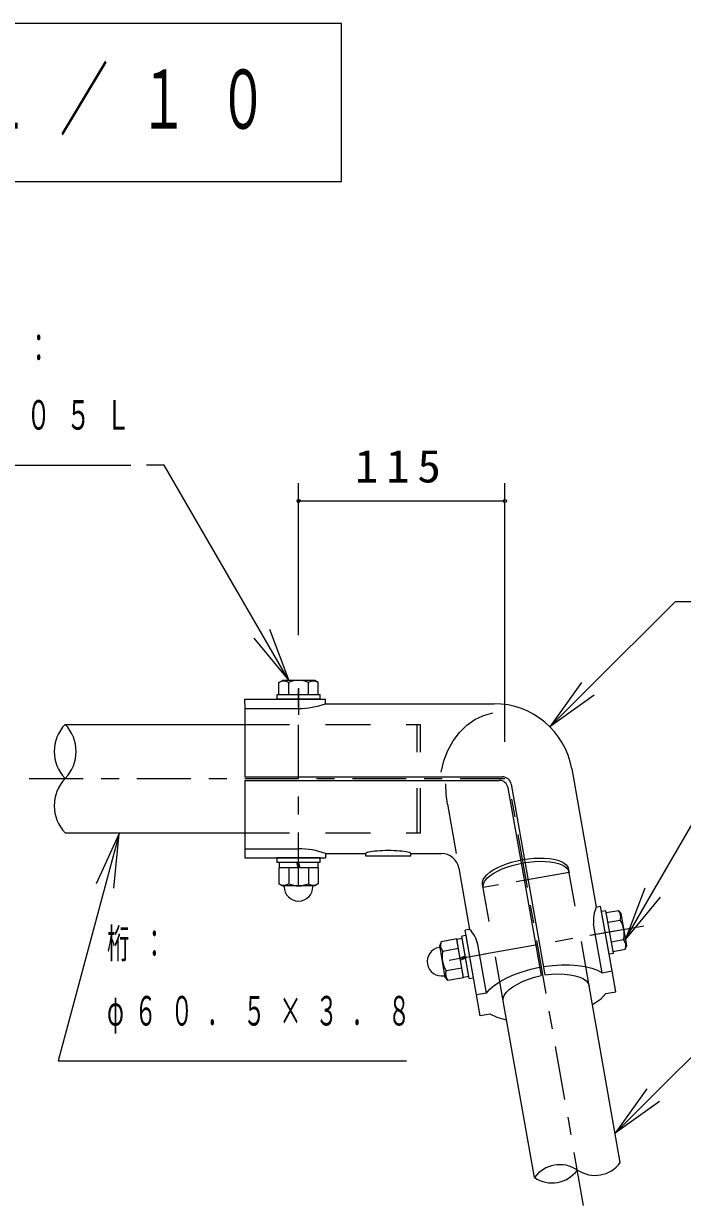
# Model space of a CAD drawing. Units: millimetres on the paper, scale 1:50. Extents: x 197 to 617, y 140 to 437.
# Drawn here: x 450.4 to 487.1, y 305.2 to 371.1 of the extents above; entities that cross this region are included whole.
import ezdxf

# ---------------------------------------------------------------- set-up
doc = ezdxf.new("R2010")
doc.units = ezdxf.units.MM
doc.linetypes.add('USER1', pattern=[4.5, 2.5, -2])
doc.linetypes.add('USER2', pattern=[6, 3, -1, 1, -1])
doc.layers.add('線', color=2, linetype='Continuous', lineweight=25)
doc.layers.add('補助', color=2, linetype='Continuous', lineweight=13)
doc.styles.add('ＭＳ ゴシック', font='')
doc.styles.get('ＭＳ ゴシック').set_extended_font_data('MS Gothic')

# ---------------------------------------------------------------- blocks, each defined once
blk = doc.blocks.new('dimension_origin')
at = {"color": 0, "linetype": 'Continuous', "lineweight": -2}
blk.add_circle((0, 0), 1.25, dxfattribs=at)

msp = doc.modelspace()

# ---------------------------------------------------------------- linework, layer by layer
at = {"layer": '線', "color": 7, "lineweight": 13}
for p, q in [((468.068, 371.119), (402.268, 371.119)), ((468.068, 362.319), (468.068, 371.119)), ((402.268, 362.319), (468.068, 362.319))]:
    msp.add_line(p, q, dxfattribs=at)
at = {"layer": '線', "color": 1, "linetype": 'USER2', "lineweight": 13}
for p, q in [((465.675, 323.034), (465.675, 335.034)), ((465.675, 334.084), (465.675, 332.584)), ((450.675, 329.034), (477.175, 329.034)), ((481.554, 305.245), (477.392, 328.847)), ((465.675, 323.984), (465.675, 325.484)), ((480.748, 323.809), (475.962, 322.966)), ((484.902, 320.812), (473.084, 318.728)), ((483.379, 320.549), (481.902, 320.289)), ((474.604, 319.002), (476.082, 319.263))]:
    msp.add_line(p, q, dxfattribs=at)
at = {"layer": '線'}
for p, q in [((464.578, 334.395), (464.775, 334.509)), ((464.578, 333.709), (464.578, 334.395)), ((466.575, 334.509), (464.775, 334.509)), ((465.127, 333.709), (465.127, 334.395)), ((466.224, 333.709), (466.224, 334.395)), ((466.772, 334.395), (466.575, 334.509)), ((466.772, 333.709), (466.772, 334.395)), ((466.875, 333.709), (464.475, 333.709)), ((464.475, 333.709), (464.475, 333.459)), ((466.875, 333.459), (464.475, 333.459)), ((466.772, 333.709), (464.578, 333.709)), ((466.875, 333.459), (466.875, 333.709)), ((462.677, 332.946), (465.675, 332.946)), ((462.675, 329.134), (477.029, 329.134)), ((462.675, 328.934), (476.851, 328.934)), ((477.521, 328.721), (479.395, 318.093)), ((477.343, 328.521), (479.188, 318.056)), ((473.975, 327.608), (474.46, 324.859)), ((462.677, 325.123), (465.675, 325.123)), ((466.875, 324.609), (464.475, 324.609)), ((464.475, 324.609), (464.475, 324.359)), ((466.875, 324.359), (464.475, 324.359)), ((466.75, 324.359), (464.6, 324.359)), ((464.6, 324.359), (464.6, 324.059)), ((465.659, 324.059), (465.578, 324.359)), ((465.773, 324.059), (465.692, 324.359)), ((466.75, 324.359), (466.75, 324.059)), ((466.875, 324.359), (466.875, 324.609)), ((466.772, 324.059), (464.578, 324.059)), ((464.578, 324.059), (464.578, 323.173)), ((466.75, 324.059), (464.6, 324.059)), ((465.127, 324.059), (465.127, 323.173)), ((466.224, 324.059), (466.224, 323.173)), ((466.772, 324.059), (466.772, 323.173)), ((464.578, 323.173), (464.775, 323.059)), ((466.575, 323.059), (464.775, 323.059)), ((464.875, 323.009), (464.875, 323.059)), ((466.475, 323.009), (466.475, 323.059)), ((466.772, 323.173), (466.575, 323.059)), ((482.801, 321.666), (482.555, 321.622)), ((482.972, 319.259), (482.555, 321.622)), ((483.218, 319.302), (482.801, 321.666)), ((482.819, 321.564), (483.495, 321.684)), ((483.2, 319.404), (482.819, 321.564)), ((483.495, 321.684), (483.641, 321.509)), ((483.954, 319.737), (483.641, 321.509)), ((482.593, 318.216), (482.115, 320.929)), ((482.914, 321.024), (483.59, 321.143)), ((475.011, 320.292), (474.765, 320.249)), ((475.182, 317.885), (474.765, 320.249)), ((475.428, 317.929), (475.011, 320.292)), ((473.505, 319.621), (473.554, 319.629)), ((473.615, 319.941), (473.537, 319.728)), ((473.85, 317.955), (473.537, 319.728)), ((474.488, 320.095), (473.615, 319.941)), ((474.583, 319.555), (473.71, 319.401)), ((474.869, 317.935), (474.488, 320.095)), ((474.787, 320.126), (474.492, 320.074)), ((474.865, 317.956), (474.492, 320.074)), ((475.16, 318.008), (474.787, 320.126)), ((476.141, 317.078), (475.662, 319.791)), ((483.105, 319.944), (483.781, 320.063)), ((483.2, 319.404), (483.876, 319.523)), ((483.876, 319.523), (483.954, 319.737)), ((474.675, 319.032), (474.957, 319.163)), ((474.695, 318.919), (474.977, 319.051)), ((482.972, 319.259), (483.218, 319.302)), ((474.773, 318.475), (473.901, 318.321)), ((473.783, 318.045), (473.832, 318.054)), ((473.996, 317.781), (473.85, 317.955)), ((474.869, 317.935), (473.996, 317.781)), ((475.16, 318.008), (474.865, 317.956)), ((475.182, 317.885), (475.428, 317.929))]:
    msp.add_line(p, q, dxfattribs=at)
at = {"layer": '線', "color": 7}
for p, q in [((462.675, 333.459), (467.175, 333.459)), ((462.675, 333.209), (462.675, 333.459)), ((467.175, 333.209), (467.175, 333.459)), ((462.675, 333.209), (462.675, 329.134)), ((467.173, 333.209), (476.566, 333.209)), ((452.675, 332.059), (462.675, 332.059)), ((480.899, 329.573), (482.257, 321.875)), ((462.675, 328.934), (462.675, 324.859)), ((452.675, 326.009), (462.675, 326.009)), ((462.675, 324.859), (462.675, 324.609)), ((467.173, 324.859), (469.425, 324.859)), ((467.175, 324.859), (467.175, 324.609)), ((469.425, 324.709), (469.425, 324.859)), ((471.925, 324.709), (471.925, 324.859)), ((471.925, 324.859), (473.621, 324.859)), ((462.675, 324.609), (467.175, 324.609)), ((471.925, 324.709), (469.425, 324.709)), ((474.606, 324.033), (475.206, 320.631)), ((482.257, 321.875), (482.503, 321.918)), ((483.139, 318.312), (482.503, 321.918)), ((475.206, 320.631), (474.959, 320.588)), ((475.595, 316.982), (474.959, 320.588)), ((483.781, 320.063), (483.893, 320.083)), ((482.593, 318.216), (483.139, 318.312)), ((483.345, 317.143), (483.139, 318.312)), ((476.141, 317.078), (475.595, 316.982)), ((475.801, 315.813), (475.595, 316.982)), ((483.6, 307.636), (481.863, 317.484)), ((482.8, 317.047), (483.345, 317.143)), ((478.813, 306.792), (477.077, 316.641)), ((476.347, 315.909), (475.801, 315.813))]:
    msp.add_line(p, q, dxfattribs=at)
at = {"layer": '線', "color": 4, "linetype": 'USER1', "lineweight": 13}
for p, q in [((462.675, 332.059), (472.475, 332.059)), ((472.275, 326.009), (472.275, 332.059)), ((472.475, 326.009), (472.475, 332.059)), ((462.675, 326.009), (472.475, 326.009)), ((481.863, 317.484), (480.716, 323.99)), ((477.077, 316.641), (475.93, 323.146))]:
    msp.add_line(p, q, dxfattribs=at)
at = {"layer": '線'}
for points in [[(473.613, 329.384), (473.772, 330.016), (474, 330.605), (474.292, 331.141), (474.644, 331.612), (475.047, 332.01), (475.496, 332.328), (475.98, 332.558), (476.49, 332.696)], [(473.975, 327.608), (473.901, 328.171), (473.878, 328.734)], [(469.425, 324.859), (469.436, 324.883), (469.468, 324.906), (469.521, 324.928), (469.593, 324.95), (469.684, 324.969), (469.792, 324.987), (469.914, 325.003), (470.05, 325.016), (470.197, 325.027), (470.352, 325.034), (470.512, 325.039), (470.675, 325.04), (470.839, 325.039), (470.999, 325.034), (471.154, 325.027), (471.3, 325.016), (471.436, 325.003), (471.559, 324.987), (471.667, 324.969), (471.758, 324.95), (471.83, 324.928), (471.883, 324.906), (471.915, 324.883), (471.925, 324.859)]]:
    msp.add_lwpolyline(points, dxfattribs=at)
at = {"layer": '線', "color": 4, "linetype": 'USER1', "lineweight": 13}
for points in [[(475.93, 323.146), (475.928, 323.274), (475.968, 323.406), (476.048, 323.541), (476.167, 323.677), (476.323, 323.81), (476.513, 323.94), (476.734, 324.063), (476.982, 324.178), (477.253, 324.282), (477.542, 324.374), (477.845, 324.452), (478.156, 324.516), (478.47, 324.563), (478.781, 324.593), (479.084, 324.605), (479.375, 324.6), (479.647, 324.577), (479.897, 324.537), (480.12, 324.48), (480.312, 324.407), (480.47, 324.321), (480.591, 324.221), (480.674, 324.11), (480.716, 323.99)], [(475.962, 322.966), (475.96, 323.093), (476, 323.225), (476.08, 323.36), (476.199, 323.496), (476.355, 323.629), (476.545, 323.759), (476.765, 323.882), (477.014, 323.997), (477.285, 324.101), (477.574, 324.193), (477.877, 324.272), (478.188, 324.335), (478.502, 324.382), (478.813, 324.412), (479.116, 324.424), (479.407, 324.419), (479.679, 324.396), (479.929, 324.356), (480.152, 324.299), (480.344, 324.227), (480.502, 324.14), (480.623, 324.04), (480.706, 323.929), (480.748, 323.809)]]:
    msp.add_lwpolyline(points, dxfattribs=at)
at = {"layer": '線', "color": 7}
for points in [[(476.141, 317.078), (476.338, 317.299), (476.597, 317.515), (476.912, 317.724), (477.278, 317.922), (477.688, 318.105), (478.135, 318.269), (478.61, 318.412), (479.104, 318.531)], [(479.311, 318.568), (479.817, 318.625), (480.312, 318.653), (480.788, 318.651), (481.236, 318.62), (481.647, 318.559), (482.015, 318.471), (482.332, 318.356), (482.593, 318.216)], [(477.077, 316.641), (477.078, 316.792), (477.134, 316.951), (477.244, 317.112), (477.404, 317.274), (477.612, 317.431), (477.864, 317.582), (478.154, 317.723), (478.476, 317.85), (478.823, 317.962), (479.188, 318.056)], [(479.395, 318.093), (479.77, 318.129), (480.135, 318.143), (480.481, 318.133), (480.802, 318.1), (481.09, 318.044), (481.339, 317.968), (481.545, 317.871), (481.703, 317.756), (481.81, 317.627), (481.863, 317.484)], [(482.8, 317.047), (482.489, 316.725), (482.052, 316.415)], [(477.266, 315.571), (476.749, 315.713), (476.347, 315.909)]]:
    msp.add_lwpolyline(points, dxfattribs=at)
at = {"layer": '線'}
for centre, radius, start, end in [((464.853, 333.92), 0.548, 60.00001, 119.99999), ((465.675, 333.13), 1.38, 66.57346, 113.42654), ((466.498, 333.92), 0.548, 60.00001, 119.99999), ((465.67, 337.378), 4.432, 270.07279, 289.85948), ((454.246, 330.547), 2.18, 136.07099, 223.92901), ((451.105, 330.547), 2.18, 316.07099, 43.92901), ((454.246, 327.522), 2.18, 136.07099, 223.92901), ((476.851, 328.434), 0.5, 10, 90), ((477.029, 328.634), 0.5, 10, 90), ((465.67, 320.691), 4.432, 70.14052, 89.92721), ((464.853, 323.648), 0.548, 240.00001, 299.99999), ((465.675, 323.009), 0.8, 180, 0), ((465.675, 324.439), 1.38, 246.57346, 293.42654), ((466.498, 323.648), 0.548, 240.00001, 299.99999), ((483.85, 321.152), 1.749, 155.61012, 187.32058), ((483.075, 321.331), 0.548, 340.00001, 39.99999), ((482.439, 320.383), 1.38, 346.57346, 33.42654), ((473.956, 319.407), 1.749, 12.67942, 44.38988), ((473.644, 318.833), 0.8, 100, 280), ((474.13, 319.754), 0.548, 160.00001, 219.99999), ((483.361, 319.711), 0.548, 340.00001, 39.99999), ((475.052, 319.081), 1.38, 166.57346, 213.42654), ((474.416, 318.133), 0.548, 160.00001, 219.99999), ((482.184, 308.668), 1.751, 236.07233, 323.92767), ((480.229, 305.761), 1.751, 56.07233, 143.92767), ((479.791, 308.246), 1.751, 236.07233, 323.92767)]:
    msp.add_arc(centre, radius, start, end, dxfattribs=at)
at = {"layer": '線', "color": 7}
for centre, radius in [((476.566, 328.809), 4.4), ((473.621, 323.859), 1)]:
    msp.add_arc(centre, radius, 10, 90, dxfattribs=at)
at = {"layer": '補助'}
for p, q in [((439.827, 346.509), (456.332, 346.509)), ((458.199, 346.509), (457.199, 346.509)), ((463.627, 337.107), (458.199, 346.509)), ((465.675, 337.034), (465.675, 345.509)), ((477.175, 331.084), (477.175, 345.509)), ((465.675, 344.509), (477.175, 344.509)), ((481.799, 334.042), (486.666, 338.909)), ((486.666, 338.909), (487.666, 338.909)), ((464.06, 337.357), (465.127, 334.509)), ((463.194, 336.857), (465.127, 334.509)), ((465.127, 334.509), (463.627, 337.107)), ((481.445, 334.395), (479.677, 331.92)), ((479.677, 331.92), (481.799, 334.042)), ((482.152, 333.688), (479.677, 331.92)), ((485.393, 322.681), (488.56, 328.167)), ((454.417, 323.184), (455.676, 325.952)), ((455.676, 325.952), (454.9, 323.054)), ((455.383, 322.925), (455.676, 325.952)), ((454.9, 323.054), (452.284, 313.293)), ((484.96, 322.931), (483.893, 320.083)), ((483.893, 320.083), (485.393, 322.681)), ((485.826, 322.431), (483.893, 320.083)), ((485.434, 311.386), (490.607, 316.559)), ((452.284, 313.293), (455.284, 313.293)), ((455.284, 313.293), (471.68, 313.293)), ((485.08, 311.74), (483.313, 309.265)), ((483.313, 309.265), (485.434, 311.386)), ((485.787, 311.032), (483.313, 309.265))]:
    msp.add_line(p, q, dxfattribs=at)

# ---------------------------------------------------------------- block references
at = {"layer": '補助', "xscale": 0.0667, "yscale": 0.0667}
msp.add_blockref('dimension_origin', (465.675, 344.509), dxfattribs=at)
at = {"layer": '補助', "xscale": 0.0667, "yscale": 0.0667, "rotation": 180}
msp.add_blockref('dimension_origin', (477.175, 344.509), dxfattribs=at)

# ---------------------------------------------------------------- texts
at = {"layer": '線', "color": 7, "insert": (403.668, 366.719), "char_height": 3.299, "attachment_point": 4, "style": 'ＭＳ ゴシック'}
msp.add_mtext('\\T1.64;\\W0.6;クラッチ詳細図\u3000Ｓ＝１／１０', dxfattribs=at)
at = {"layer": '補助', "style": 'ＭＳ ゴシック'}
for s, insert, char_height, attachment_point in [('\\T1.64;\\W0.6;六角ボルト：', (439.452, 353.884), 1.65, 1), ('\\T1.64;\\W0.6;Ｍ１２×１０５Ｌ', (439.452, 350.134), 1.65, 1), ('\\T1.33;\\W1.05;115', (471.425, 345.509), 1.833, 8), ('\\T1.63;\\W0.55;桁：', (455.009, 320.668), 1.65, 1), ('\\T1.63;\\W0.55;φ６０．５×３．８', (455.009, 316.918), 1.65, 1)]:
    msp.add_mtext(s, dxfattribs=dict(at, insert=insert, char_height=char_height, attachment_point=attachment_point))

doc.saveas('drawing.dxf')
